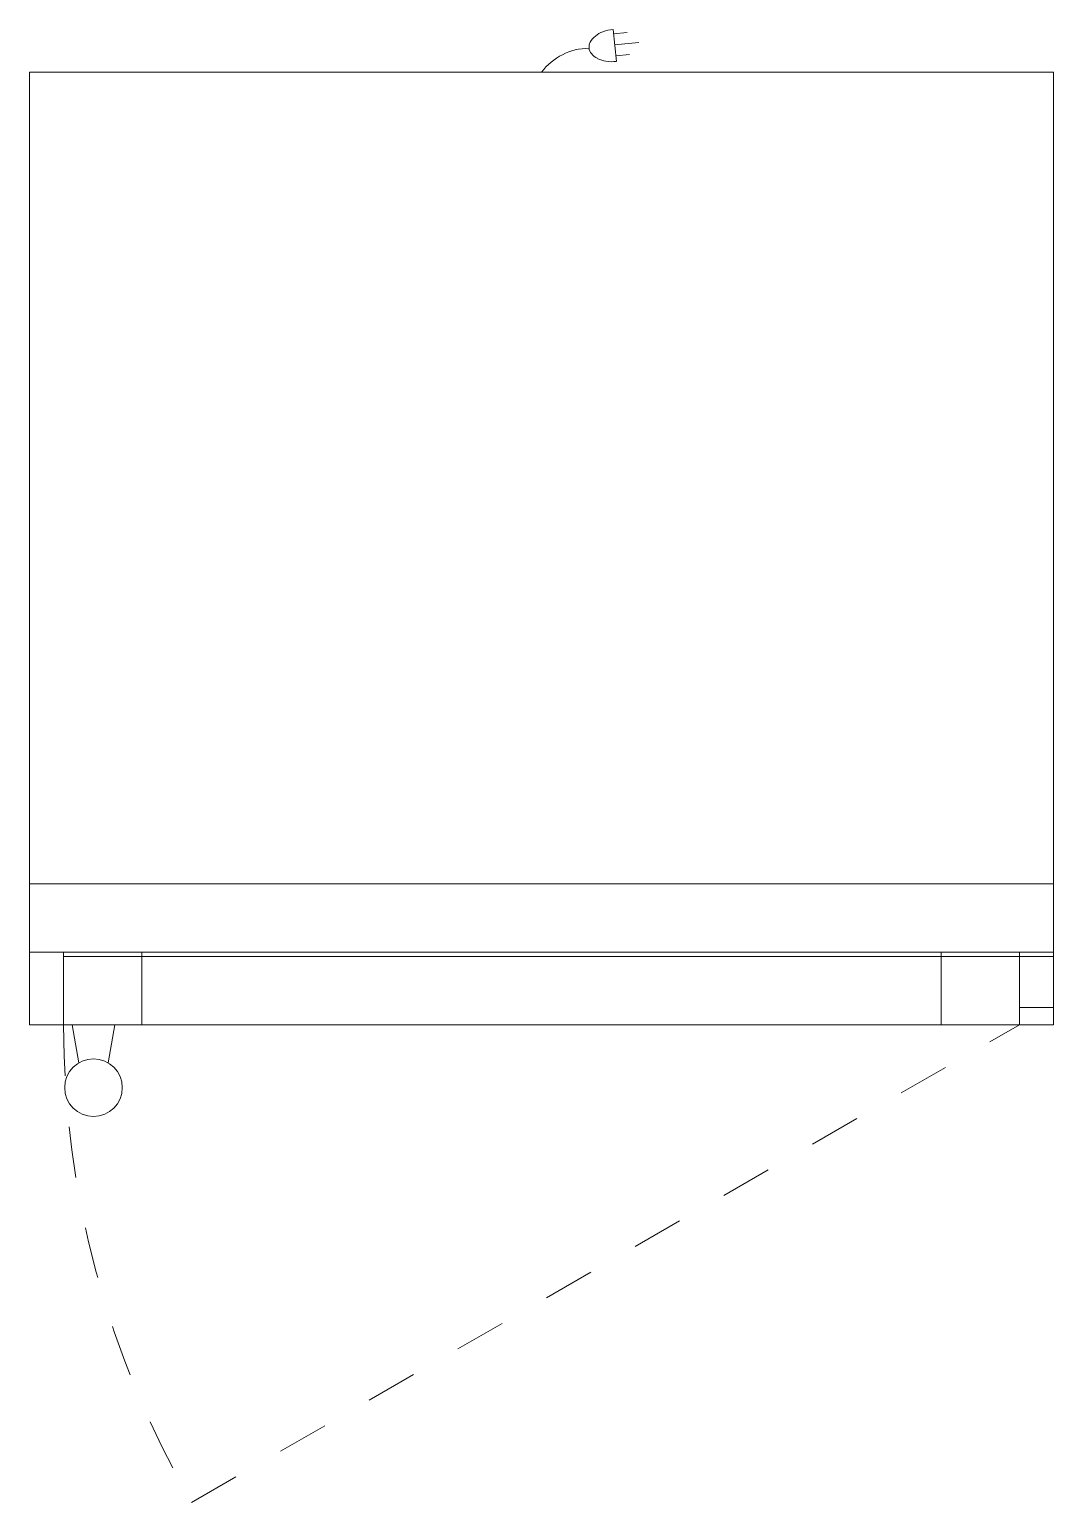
# Model space of a CAD drawing. Header units: inches. Extents: x 87.7 to 117.7, y -18 to 25.1.
import ezdxf

# ---------------------------------------------------------------- set-up
doc = ezdxf.new("R2010")
doc.units = ezdxf.units.IN
doc.header["$MEASUREMENT"] = 0
doc.linetypes.add('Dash', pattern=[0.25, 0.125, -0.125])
for name, color, linetype, lineweight in [('200', 2, 'Continuous', 9), ('206', 1, 'Dash', 9), ('350', 3, 'Continuous', 9), ('Q-SPCQ', 91, 'Continuous', 9)]:
    doc.layers.add(name, color=color, linetype=linetype, lineweight=lineweight)

msp = doc.modelspace()

# ---------------------------------------------------------------- linework, layer by layer
at = {"layer": '200'}
for p, q in [((117.665, 23.869), (87.665, 23.869)), ((87.665, -4.037), (87.665, 23.869)), ((87.665, 23.869), (87.665, 8.635)), ((117.665, 23.869), (117.665, -1.912)), ((117.665, 0.088), (87.665, 0.088)), ((87.665, -1.912), (117.665, -1.912)), ((88.665, -1.912), (88.665, -4.037)), ((88.665, -2.037), (116.665, -2.037)), ((90.955, -1.912), (90.955, -4.037)), ((114.375, -1.912), (114.375, -4.037)), ((116.665, -1.912), (116.665, -4.037)), ((117.665, -2.037), (116.665, -2.037)), ((117.665, -4.037), (117.665, -1.912)), ((117.665, -3.537), (116.665, -3.537)), ((117.665, -4.037), (87.665, -4.037)), ((88.915, -4.037), (89.112, -5.154)), ((89.968, -5.154), (90.165, -4.037))]:
    msp.add_line(p, q, dxfattribs=at)
for start, end in [(360, 180), (180, 360)]:
    msp.add_arc((89.54, -5.881), 0.844, start, end, dxfattribs=at)
at = {"layer": '206', "linetype": 'Dash', "ltscale": 12}
msp.add_line((92.416, -18.037), (116.665, -4.037), dxfattribs=at)
msp.add_arc((116.665, -4.037), 28, 180, 210, dxfattribs=at)
at = {"layer": '350'}
for p, q in [((104.857, 24.185), (104.76, 25.122)), ((104.773, 24.99), (105.171, 25.032)), ((104.807, 24.669), (105.519, 24.743)), ((104.84, 24.347), (105.238, 24.388))]:
    msp.add_line(p, q, dxfattribs=at)
for centre, radius, start, end in [((104.754, 24.274), 0.832, 110.4392, 127.9125), ((104.885, 23.923), 1.206, 95.9458, 110.4392), ((104.358, 24.607), 0.302, 152.372, 185.9458), ((104.588, 24.486), 0.562, 127.9125, 152.372), ((104.073, 22.813), 1.76, 90.5583, 143.148), ((104.358, 24.607), 0.302, 185.9458, 219.5196), ((104.559, 24.772), 0.562, 219.5196, 243.9791), ((104.677, 25.014), 0.832, 243.9791, 261.4524), ((104.732, 25.384), 1.206, 261.4524, 275.9458)]:
    msp.add_arc(centre, radius, start, end, dxfattribs=at)
at = {"layer": 'Q-SPCQ'}
msp.add_line((87.665, 8.635), (87.665, 0.088), dxfattribs=at)

doc.saveas('drawing.dxf')
